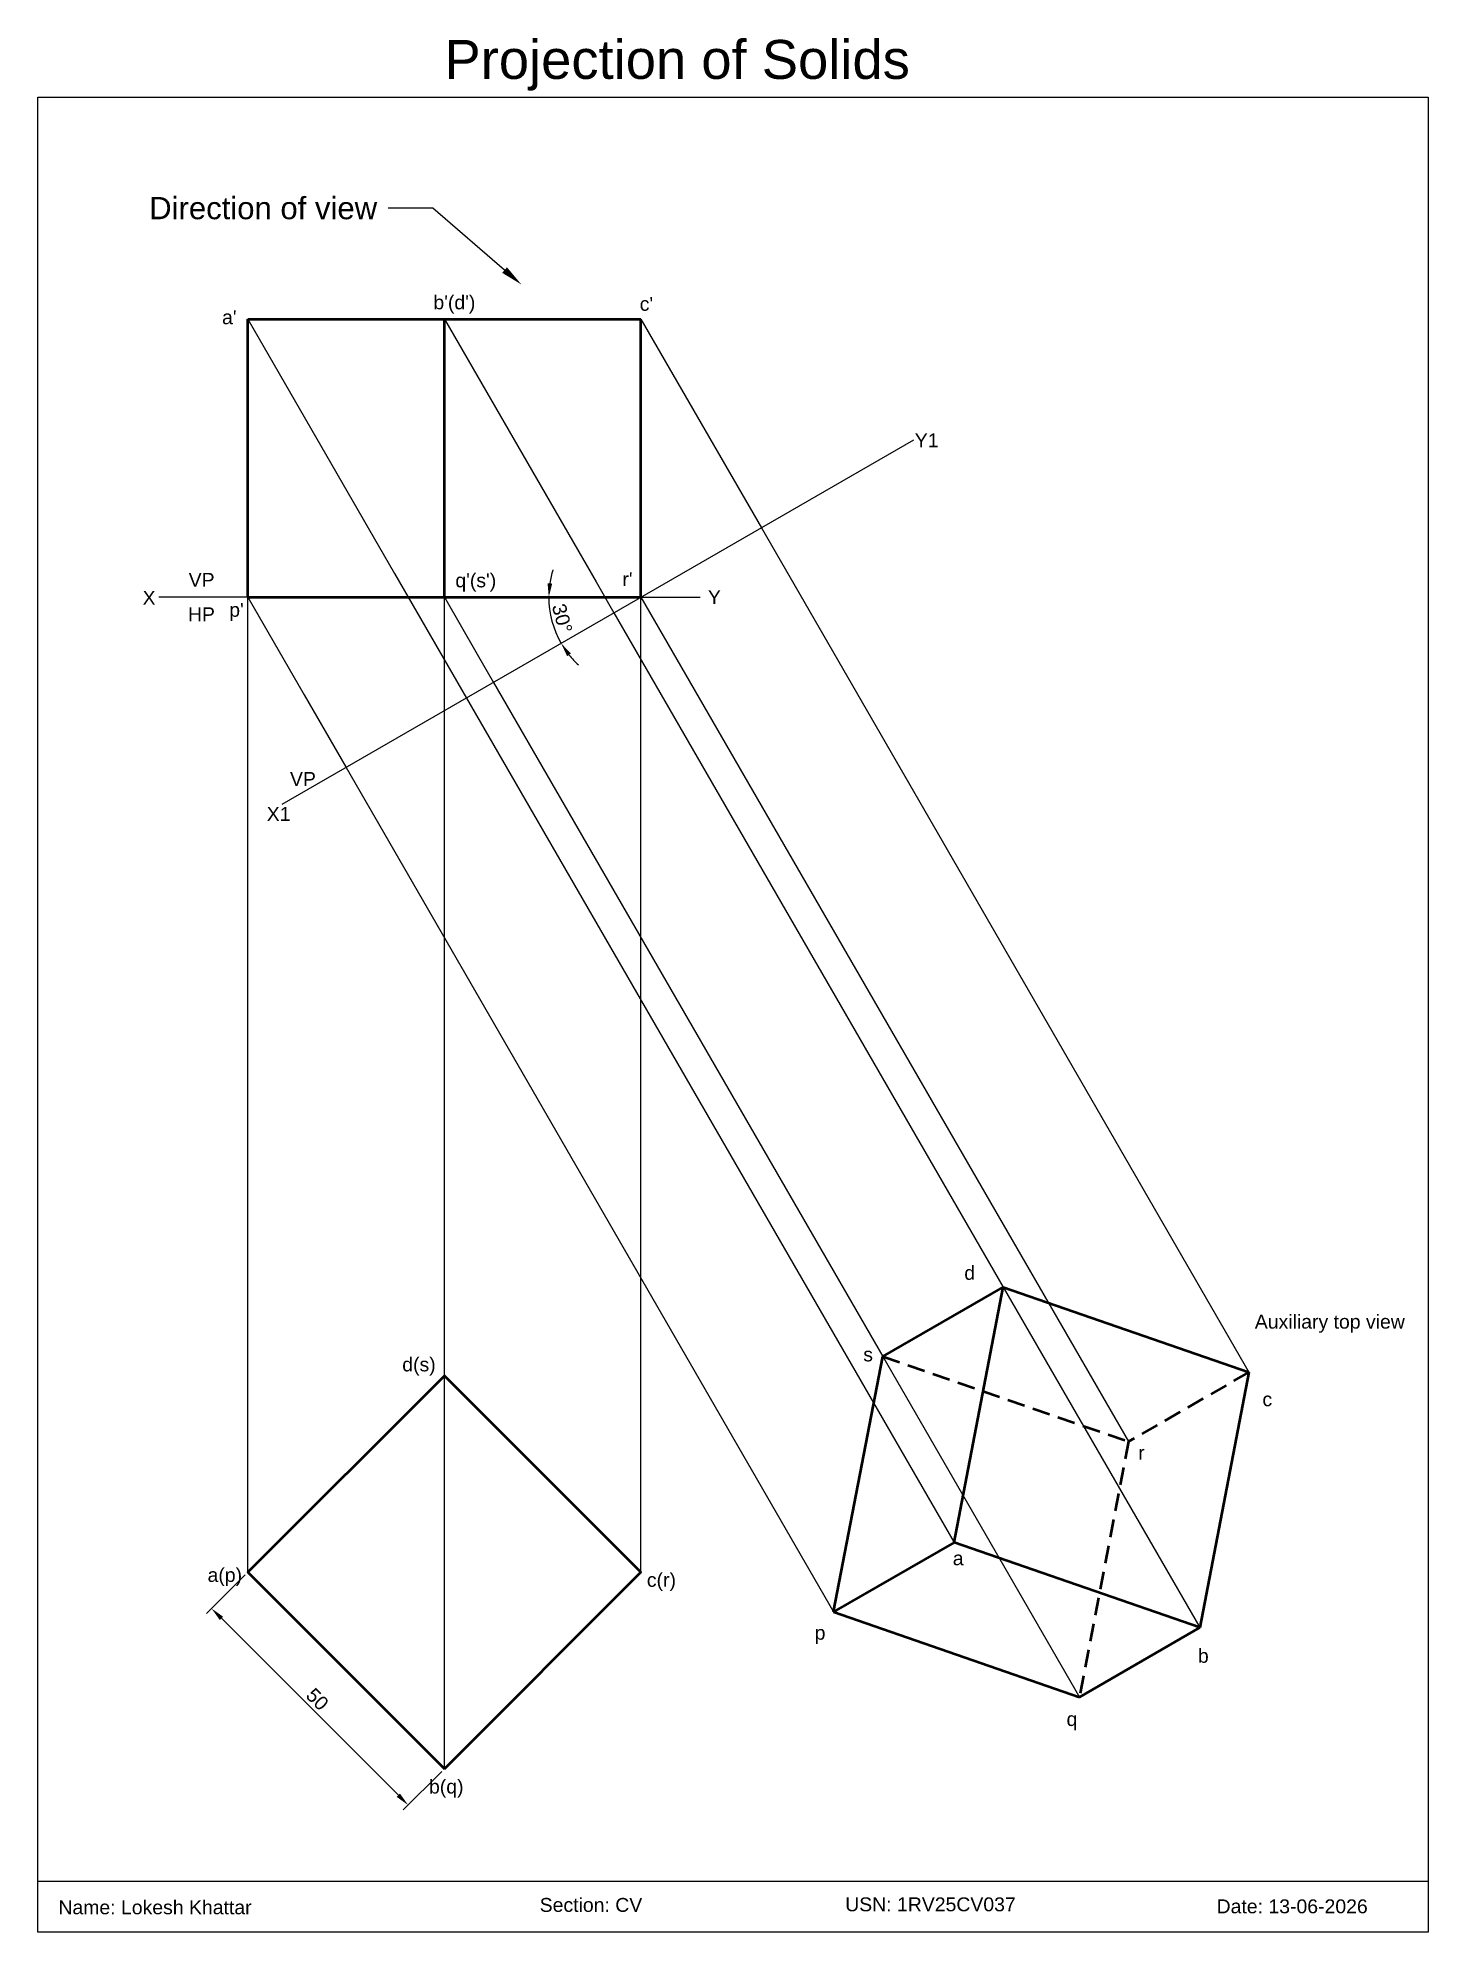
# Model space of a CAD drawing. Header units: millimetres. Extents: x 2427 to 2677, y 1470 to 1811.
import ezdxf
from ezdxf import colors
from ezdxf.entities.mleader import LeaderData, LeaderLine
from ezdxf.math import Vec2, Vec3

# ---------------------------------------------------------------- set-up
doc = ezdxf.new("R2010")
doc.units = ezdxf.units.MM
doc.linetypes.add('HIDDEN2', pattern=[4.7625, 3.175, -1.5875])
doc.styles.get("Standard").update_dxf_attribs({"font": 'arial.ttf'})
doc.dimstyles.new('ISO-25', dxfattribs={"dimtxt": 2.5, "dimasz": 2.5, "dimexe": 1.25, "dimexo": 0.625, "dimtad": 1, "dimtxsty": 'Standard', "dimcen": 2.5, "dimadec": 0, "dimazin": 0, "dimtfac": 1, "dimtmove": 0, "dimatfit": 3, "dimfxl": 1, "dimarcsym": 0})

# ---------------------------------------------------------------- blocks, each defined once
blk = doc.blocks.new('*D1')
at = {"color": 0, "lineweight": -2, "transparency": 16777216}
for p, q in [((2464.2, 1534.73), (2457.24, 1527.78)), ((2459.9, 1526.89), (2491.72, 1495.07)), ((2499.55, 1499.37), (2492.6, 1492.42))]:
    blk.add_line(p, q, dxfattribs=at)
at = {"color": 0, "transparency": 16777216}
for points in [[(2460.19, 1527.19), (2459.6, 1526.6), (2458.13, 1528.66)], [(2492.01, 1495.37), (2491.42, 1494.78), (2493.48, 1493.3)]]:
    blk.add_solid(points, dxfattribs=at)
at = {"layer": 'Defpoints', "color": 0, "transparency": 16777216}
for p in [(2464.64, 1535.17), (2499.99, 1499.82), (2493.48, 1493.3)]:
    blk.add_point(p, dxfattribs=at)
at = {"color": 0, "transparency": 16777216, "insert": (2477.15, 1512.33), "char_height": 2.5, "attachment_point": 5, "rotation": 315}
blk.add_mtext('50', dxfattribs=at)
blk = doc.blocks.new('*D2')
at = {"color": 0, "lineweight": -2, "transparency": 16777216}
for start, end in [(162.7019, 171.351), (180, 210), (218.649, 227.2981)]:
    blk.add_arc((2535.35, 1710.53), 16.58, start, end, dxfattribs=at)
at = {"color": 0, "transparency": 16777216}
for points in [[(2519.38, 1712.99), (2518.55, 1713.05), (2518.77, 1710.53)], [(2522.06, 1699.94), (2522.75, 1700.41), (2520.99, 1702.24)]]:
    blk.add_solid(points, dxfattribs=at)
at = {"layer": 'Defpoints', "color": 0, "transparency": 16777216}
for p in [(2584.44, 1738.87), (2499.99, 1710.53), (2535.35, 1710.53), (2519.02, 1707.65), (2470.85, 1673.29)]:
    blk.add_point(p, dxfattribs=at)
at = {"color": 0, "transparency": 16777216, "insert": (2521.18, 1706.73), "char_height": 2.5, "attachment_point": 5, "rotation": 285}
blk.add_mtext('30°', dxfattribs=at)

msp = doc.modelspace()

# ---------------------------------------------------------------- linework, layer by layer
for p, q in [((2426.897, 1800.456), (2676.897, 1800.456)), ((2426.897, 1470.456), (2426.897, 1800.456)), ((2676.897, 1800.456), (2676.897, 1470.456)), ((2464.639, 1760.526), (2491.038, 1714.802)), ((2499.995, 1760.526), (2527.261, 1713.299)), ((2535.35, 1760.526), (2557.001, 1723.026)), ((2470.848, 1673.285), (2584.437, 1738.866)), ((2557.001, 1723.026), (2644.678, 1571.164)), ((2491.038, 1714.802), (2503.967, 1692.407)), ((2499.995, 1710.526), (2448.629, 1710.526)), ((2464.639, 1535.17), (2464.639, 1710.526)), ((2464.639, 1710.526), (2474.754, 1693.006)), ((2499.995, 1570.526), (2499.995, 1710.526)), ((2499.995, 1710.526), (2546.008, 1710.526)), ((2499.995, 1710.526), (2505.909, 1700.281)), ((2527.261, 1713.299), (2530.484, 1707.716)), ((2535.35, 1535.17), (2535.35, 1710.526)), ((2535.35, 1710.526), (2623.028, 1558.664)), ((2530.484, 1707.716), (2600.484, 1586.473)), ((2505.909, 1700.281), (2508.833, 1695.216)), ((2508.833, 1695.216), (2578.833, 1573.973)), ((2474.754, 1693.006), (2482.317, 1679.907)), ((2503.967, 1692.407), (2591.645, 1540.545)), ((2482.317, 1679.907), (2569.995, 1528.045)), ((2595.562, 1656.235), (2595.562, 1656.235)), ((2600.484, 1586.473), (2635.839, 1525.236)), ((2578.833, 1573.973), (2614.189, 1512.736)), ((2499.995, 1499.815), (2499.995, 1570.526)), ((2426.897, 1479.633), (2676.897, 1479.633)), ((2676.897, 1470.456), (2426.897, 1470.456))]:
    msp.add_line(p, q)
at = {"lineweight": 50}
for p, q in [((2464.639, 1710.526), (2464.639, 1760.526)), ((2464.639, 1760.526), (2499.995, 1760.526)), ((2499.995, 1710.526), (2499.995, 1760.526)), ((2499.995, 1760.526), (2535.35, 1760.526)), ((2535.35, 1710.526), (2535.35, 1760.526)), ((2464.639, 1710.526), (2499.995, 1710.526)), ((2499.995, 1710.526), (2535.35, 1710.526)), ((2578.833, 1573.973), (2600.484, 1586.473)), ((2591.645, 1540.545), (2600.484, 1586.473)), ((2600.484, 1586.473), (2644.678, 1571.164)), ((2569.995, 1528.045), (2578.833, 1573.973)), ((2644.678, 1571.164), (2635.839, 1525.236)), ((2591.645, 1540.545), (2569.995, 1528.045)), ((2635.839, 1525.236), (2591.645, 1540.545)), ((2569.995, 1528.045), (2614.189, 1512.736)), ((2614.189, 1512.736), (2635.839, 1525.236))]:
    msp.add_line(p, q, dxfattribs=at)
at = {"linetype": 'HIDDEN2', "lineweight": 50}
for p, q in [((2578.833, 1573.973), (2623.028, 1558.664)), ((2644.678, 1571.164), (2623.028, 1558.664)), ((2623.028, 1558.664), (2614.189, 1512.736))]:
    msp.add_line(p, q, dxfattribs=at)
at = {"lineweight": 50}
msp.add_lwpolyline([(2499.995, 1499.815), (2535.35, 1535.17), (2499.995, 1570.526), (2464.639, 1535.17)], close=True, dxfattribs=at)

# ---------------------------------------------------------------- texts
at = {"attachment_point": 1}
for s, width, gutter_width, insert, char_height in [('Projection of Solids', 88.93794, 35, (2500.005, 1810.756), 7), ("b'(d')", 8.75769, 12.5, (2498.02, 1764.81), 2.5), ("a'", 8.75769, 12.5, (2460.013, 1762.135), 2.5), ("c'", 8.75769, 12.5, (2535.124, 1764.543), 2.5), ('Y1', 12.60142, 12.5, (2584.581, 1739.99), 2.5), ('VP', 12.60142, 12.5, (2454.014, 1714.902), 2.5), ("q'(s')", 8.75769, 12.5, (2501.969, 1714.81), 2.5), ("r'", 8.75769, 12.5, (2532.004, 1715.03), 2.5), ('X', 12.60142, 12.5, (2445.724, 1711.677), 2.5), ('Y', 12.60142, 12.5, (2547.379, 1711.789), 2.5), ('HP', 12.60142, 12.5, (2453.878, 1708.711), 2.5), ("p'", 8.75769, 12.5, (2461.31, 1709.519), 2.5), ('VP', 12.60142, 12.5, (2472.234, 1679.093), 2.5), ('X1', 12.60142, 12.5, (2468.048, 1672.789), 2.5), ('d', 8.75769, 12.5, (2593.489, 1590.276), 2.5), ('Auxiliary top view', 92.34009, 12.5, (2645.734, 1581.492), 2.5), ('s', 8.75769, 12.5, (2575.321, 1575.6), 2.5), ('c', 8.75769, 12.5, (2647.105, 1567.533), 2.5), ('r', 8.75769, 12.5, (2624.776, 1557.921), 2.5), ('a', 8.75769, 12.5, (2591.419, 1538.931), 2.5), ('p', 8.75769, 12.5, (2566.583, 1525.546), 2.5), ('b', 8.75769, 12.5, (2635.499, 1521.397), 2.5), ('q', 8.75769, 12.5, (2611.879, 1510.025), 2.5), ('Name: Lokesh Khattar', 59.01312, 12.5, (2430.585, 1476.164), 2.5), ('Section: CV', 59.01312, 12.5, (2517.139, 1476.598), 2.5), ('USN: 1RV25CV037', 59.01312, 12.5, (2572.072, 1476.7), 2.5), ('Date: 13-06-2026', 59.01312, 12.5, (2638.86, 1476.339), 2.5)]:
    msp.add_mtext_dynamic_manual_height_columns(s, width=width, gutter_width=gutter_width, heights=[0], dxfattribs=dict(at, insert=insert, char_height=char_height))
at = {"lineweight": 35, "char_height": 2.5, "attachment_point": 1}
for s, insert in [('d(s)', (2492.421, 1573.803)), ('a(p)', (2457.406, 1535.933)), ('c(r)', (2536.406, 1535.054)), ('b(q)', (2497.23, 1497.881))]:
    msp.add_mtext_dynamic_manual_height_columns(s, width=10.28011, gutter_width=12.5, heights=[0], dxfattribs=dict(at, insert=insert))

# ---------------------------------------------------------------- dimensions: what is measured, and where the dimension line sits
dim = msp.add_angular_dim_2l(base=(2519.025, 1707.647), line1=((2499.995, 1710.526), (2535.35, 1710.526)), line2=((2470.848, 1673.285), (2584.437, 1738.866)), dimstyle='ISO-25')
dim.commit()
dim.dimension.update_dxf_attribs({"geometry": '*D2', "text_midpoint": (2521.175, 1706.728)})
dim = msp.add_aligned_dim(p1=(2464.639, 1535.17), p2=(2499.995, 1499.815), distance=-9.208, dimstyle='ISO-25')
dim.commit()
dim.dimension.update_dxf_attribs({"geometry": '*D1', "text_midpoint": (2477.15, 1512.326)})

# ---------------------------------------------------------------- leaders
ml = msp.add_multileader_mtext('Standard')
ml.set_content('Direction of view', color=256)
ml.set_leader_properties()
ml.build(insert=Vec2(0, 0))
ctx = ml.context
ctx.base_point, ctx.plane_origin = Vec3(2445.384, 1780.483), Vec3(2513.852, 1766.768)
ctx.text_align_type = 2
notes = []
notes.append((ctx, [(0, (1, 1, 0), (2497.902, 1780.483), (-1, 0), 8, [(0, [(2513.852, 1766.768)], 0, [])])]))
ctx.mtext.insert, ctx.mtext.alignment, ctx.mtext.flow_direction = Vec3(2487.902, 1782.516), 3, 5
for ctx, leaders in notes:
    for number, flags, end, landing, length, lines in leaders:
        leader = LeaderData()
        leader.index, (leader.has_last_leader_line, leader.has_dogleg_vector, leader.attachment_direction) = number, flags
        leader.last_leader_point, leader.dogleg_vector, leader.dogleg_length = Vec3(end), Vec3(landing), length
        for number, points, colour, breaks in lines:
            line = LeaderLine()
            line.index, line.vertices, line.color, line.breaks = number, Vec3.list(points), colors.encode_raw_color(colour), breaks
            leader.lines.append(line)
        ctx.leaders.append(leader)

doc.saveas('drawing.dxf')
